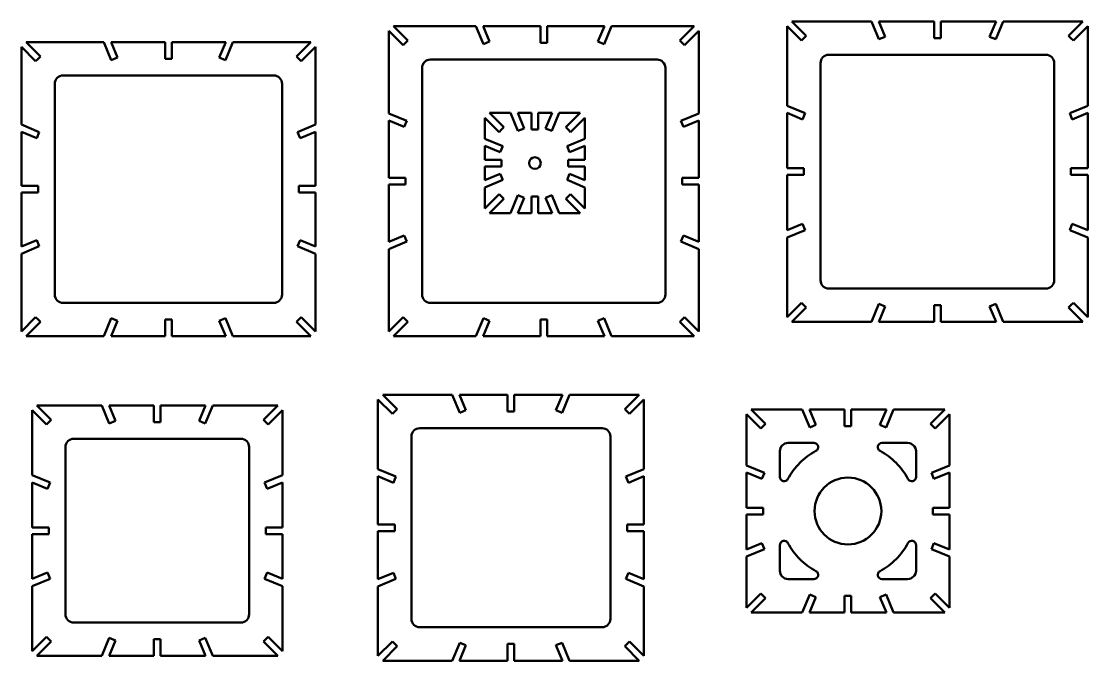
# Model space of a CAD drawing. Header units: millimetres. Extents: x 251 to 1362, y 757 to 1540.
# Drawn here: x 719 to 1357, y 757 to 1140 of the extents above; entities that cross this region are included whole.
import ezdxf

# ---------------------------------------------------------------- set-up
doc = ezdxf.new("R2010")
doc.units = ezdxf.units.MM
doc.layers.get('0').update_dxf_attribs({"lineweight": 30})

msp = doc.modelspace()

# ---------------------------------------------------------------- linework, layer by layer
at = {"color": 0, "lineweight": 50}
for p, q in [((941.41, 1137.08), (990.8, 1137.08)), ((950, 1128.5), (941.41, 1137.08)), ((995.26, 1126.32), (990.8, 1137.08)), ((998.96, 1127.85), (995.13, 1137.08)), ((995.13, 1137.08), (1029.42, 1137.08)), ((1029.42, 1127.08), (1029.42, 1137.08)), ((1033.42, 1137.08), (1067.71, 1137.08)), ((1033.42, 1127.08), (1033.42, 1137.08)), ((1063.88, 1127.85), (1067.71, 1137.08)), ((1067.58, 1126.32), (1072.04, 1137.08)), ((1072.04, 1137.08), (1121.43, 1137.08)), ((1112.84, 1128.5), (1121.43, 1137.08)), ((1177.17, 1089.43), (1177.17, 1137.15)), ((1185.76, 1128.56), (1177.17, 1137.15)), ((1180, 1139.97), (1188.59, 1131.39)), ((1180, 1139.97), (1227.72, 1139.97)), ((1232.18, 1129.21), (1227.72, 1139.97)), ((1235.87, 1130.74), (1232.05, 1139.97)), ((1232.05, 1139.97), (1265.16, 1139.97)), ((1265.16, 1129.97), (1265.16, 1139.97)), ((1269.16, 1139.97), (1302.27, 1139.97)), ((1269.16, 1129.97), (1269.16, 1139.97)), ((1298.44, 1130.74), (1302.27, 1139.97)), ((1302.14, 1129.21), (1306.6, 1139.97)), ((1306.6, 1139.97), (1354.32, 1139.97)), ((1345.73, 1131.39), (1354.32, 1139.97)), ((1357.15, 1137.15), (1348.56, 1128.56)), ((1357.15, 1137.15), (1357.15, 1089.43)), ((938.59, 1084.87), (938.59, 1134.26)), ((947.17, 1125.67), (938.59, 1134.26)), ((1115.67, 1125.67), (1124.26, 1134.26)), ((1124.26, 1134.26), (1124.26, 1084.87)), ((1187.17, 1129.97), (1188.59, 1131.39)), ((1232.18, 1129.21), (1235.87, 1130.74)), ((1298.44, 1130.74), (1302.14, 1129.21)), ((1347.15, 1129.97), (1345.73, 1131.39)), ((718.59, 1078.14), (718.59, 1124.74)), ((727.17, 1116.15), (718.59, 1124.74)), ((730, 1118.98), (721.41, 1127.57)), ((721.41, 1127.57), (768.01, 1127.57)), ((772.47, 1116.8), (768.01, 1127.57)), ((772.34, 1127.57), (804.66, 1127.57)), ((776.17, 1118.33), (772.34, 1127.57)), ((804.66, 1127.57), (804.66, 1117.57)), ((808.66, 1127.57), (840.98, 1127.57)), ((808.66, 1127.57), (808.66, 1117.57)), ((837.15, 1118.33), (840.98, 1127.57)), ((840.85, 1116.8), (845.31, 1127.57)), ((845.31, 1127.57), (891.91, 1127.57)), ((883.32, 1118.98), (891.91, 1127.57)), ((886.15, 1116.15), (894.74, 1124.74)), ((894.74, 1124.74), (894.74, 1078.14)), ((948.59, 1127.08), (947.17, 1125.67)), ((948.59, 1127.08), (950, 1128.5)), ((995.26, 1126.32), (998.96, 1127.85)), ((1029.42, 1127.08), (1033.42, 1127.08)), ((1063.88, 1127.85), (1067.58, 1126.32)), ((1114.26, 1127.08), (1112.84, 1128.5)), ((1114.26, 1127.08), (1115.67, 1125.67)), ((1187.17, 1129.97), (1185.76, 1128.56)), ((1265.16, 1129.97), (1269.16, 1129.97)), ((1347.15, 1129.97), (1348.56, 1128.56)), ((728.59, 1117.57), (727.17, 1116.15)), ((728.59, 1117.57), (730, 1118.98)), ((772.47, 1116.8), (776.17, 1118.33)), ((804.66, 1117.57), (808.66, 1117.57)), ((837.15, 1118.33), (840.85, 1116.8)), ((884.74, 1117.57), (883.32, 1118.98)), ((884.74, 1117.57), (886.15, 1116.15)), ((1202.17, 1119.97), (1332.15, 1119.97)), ((958.59, 976.41), (958.59, 1112.08)), ((963.59, 1117.08), (1099.26, 1117.08)), ((1104.26, 1112.08), (1104.26, 976.41)), ((1197.17, 985), (1197.17, 1114.97)), ((1337.15, 1114.97), (1337.15, 985)), ((743.59, 1107.57), (869.74, 1107.57)), ((738.59, 976.41), (738.59, 1102.57)), ((874.74, 1102.57), (874.74, 976.41)), ((1187.94, 1084.97), (1177.17, 1089.43)), ((1346.38, 1084.97), (1357.15, 1089.43)), ((949.35, 1080.41), (938.59, 1084.87)), ((938.59, 1046.25), (938.59, 1080.54)), ((947.82, 1076.71), (938.59, 1080.54)), ((947.82, 1076.71), (949.35, 1080.41)), ((1004.71, 1073.7), (996.13, 1082.28)), ((996.13, 1069.7), (996.13, 1082.28)), ((998.96, 1085.11), (1007.54, 1076.53)), ((998.96, 1085.11), (1011.54, 1085.11)), ((1011.54, 1085.11), (1016, 1074.35)), ((1015.87, 1085.11), (1024.13, 1085.11)), ((1015.87, 1085.11), (1019.69, 1075.88)), ((1024.13, 1075.11), (1024.13, 1085.11)), ((1028.13, 1075.11), (1028.13, 1085.11)), ((1028.13, 1085.11), (1036.39, 1085.11)), ((1032.57, 1075.88), (1036.39, 1085.11)), ((1036.26, 1074.35), (1040.72, 1085.11)), ((1040.72, 1085.11), (1053.3, 1085.11)), ((1044.71, 1076.53), (1053.3, 1085.11)), ((1056.13, 1082.28), (1047.54, 1073.7)), ((1056.13, 1082.28), (1056.13, 1069.7)), ((1113.49, 1080.41), (1124.26, 1084.87)), ((1113.49, 1080.41), (1115.02, 1076.71)), ((1115.02, 1076.71), (1124.26, 1080.54)), ((1124.26, 1080.54), (1124.26, 1046.25)), ((1186.41, 1081.27), (1177.17, 1085.1)), ((1177.17, 1051.99), (1177.17, 1085.1)), ((1186.41, 1081.27), (1187.94, 1084.97)), ((1346.38, 1084.97), (1347.91, 1081.27)), ((1347.91, 1081.27), (1357.15, 1085.1)), ((1357.15, 1085.1), (1357.15, 1051.99)), ((729.35, 1073.68), (718.59, 1078.14)), ((727.82, 1069.98), (718.59, 1073.81)), ((718.59, 1041.49), (718.59, 1073.81)), ((727.82, 1069.98), (729.35, 1073.68)), ((883.97, 1073.68), (894.74, 1078.14)), ((883.97, 1073.68), (885.5, 1069.98)), ((885.5, 1069.98), (894.74, 1073.81)), ((894.74, 1073.81), (894.74, 1041.49)), ((1006.13, 1075.11), (1004.71, 1073.7)), ((1006.13, 1075.11), (1007.54, 1076.53)), ((1016, 1074.35), (1019.69, 1075.88)), ((1024.13, 1075.11), (1028.13, 1075.11)), ((1032.57, 1075.88), (1036.26, 1074.35)), ((1046.13, 1075.11), (1044.71, 1076.53)), ((1046.13, 1075.11), (1047.54, 1073.7)), ((1006.89, 1065.24), (996.13, 1069.7)), ((1056.13, 1069.7), (1045.36, 1065.24)), ((1005.36, 1061.55), (996.13, 1065.37)), ((996.13, 1057.11), (996.13, 1065.37)), ((1005.36, 1061.55), (1006.89, 1065.24)), ((1045.36, 1065.24), (1046.89, 1061.55)), ((1056.13, 1065.37), (1046.89, 1061.55)), ((1056.13, 1065.37), (1056.13, 1057.11)), ((1006.13, 1057.11), (996.13, 1057.11)), ((1006.13, 1053.11), (1006.13, 1057.11)), ((1046.13, 1057.11), (1056.13, 1057.11)), ((1046.13, 1057.11), (1046.13, 1053.11)), ((996.13, 1044.85), (996.13, 1053.11)), ((1006.13, 1053.11), (996.13, 1053.11)), ((996.13, 1044.85), (1005.36, 1048.67)), ((1006.89, 1044.98), (1005.36, 1048.67)), ((1046.89, 1048.67), (1045.36, 1044.98)), ((1046.13, 1053.11), (1056.13, 1053.11)), ((1046.89, 1048.67), (1056.13, 1044.85)), ((1056.13, 1053.11), (1056.13, 1044.85)), ((1187.17, 1051.99), (1177.17, 1051.99)), ((1187.17, 1047.99), (1177.17, 1047.99)), ((1177.17, 1014.88), (1177.17, 1047.99)), ((1187.17, 1047.99), (1187.17, 1051.99)), ((1347.15, 1051.99), (1357.15, 1051.99)), ((1347.15, 1051.99), (1347.15, 1047.99)), ((1347.15, 1047.99), (1357.15, 1047.99)), ((1357.15, 1047.99), (1357.15, 1014.88)), ((718.59, 1041.49), (728.59, 1041.49)), ((728.59, 1037.49), (728.59, 1041.49)), ((884.74, 1041.49), (884.74, 1037.49)), ((894.74, 1041.49), (884.74, 1041.49)), ((948.59, 1046.25), (938.59, 1046.25)), ((948.59, 1042.25), (938.59, 1042.25)), ((938.59, 1007.96), (938.59, 1042.25)), ((948.59, 1042.25), (948.59, 1046.25)), ((996.13, 1040.52), (1006.89, 1044.98)), ((1045.36, 1044.98), (1056.13, 1040.52)), ((1114.26, 1046.25), (1114.26, 1042.25)), ((1114.26, 1046.25), (1124.26, 1046.25)), ((1114.26, 1042.25), (1124.26, 1042.25)), ((1124.26, 1042.25), (1124.26, 1007.96)), ((718.59, 1037.49), (728.59, 1037.49)), ((718.59, 1005.17), (718.59, 1037.49)), ((894.74, 1037.49), (884.74, 1037.49)), ((894.74, 1037.49), (894.74, 1005.17)), ((996.13, 1027.94), (996.13, 1040.52)), ((996.13, 1027.94), (1004.71, 1036.53)), ((1006.13, 1035.11), (1004.71, 1036.53)), ((1006.13, 1035.11), (1007.54, 1033.7)), ((1016, 1035.88), (1011.54, 1025.11)), ((1019.69, 1034.35), (1016, 1035.88)), ((1024.13, 1035.11), (1024.13, 1025.11)), ((1028.13, 1035.11), (1024.13, 1035.11)), ((1028.13, 1035.11), (1028.13, 1025.11)), ((1036.26, 1035.88), (1032.57, 1034.35)), ((1040.72, 1025.11), (1036.26, 1035.88)), ((1046.13, 1035.11), (1044.71, 1033.7)), ((1046.13, 1035.11), (1047.54, 1036.53)), ((1047.54, 1036.53), (1056.13, 1027.94)), ((1056.13, 1040.52), (1056.13, 1027.94)), ((1007.54, 1033.7), (998.96, 1025.11)), ((1019.69, 1034.35), (1015.87, 1025.11)), ((1036.39, 1025.11), (1032.57, 1034.35)), ((1053.3, 1025.11), (1044.71, 1033.7)), ((1011.54, 1025.11), (998.96, 1025.11)), ((1024.13, 1025.11), (1015.87, 1025.11)), ((1036.39, 1025.11), (1028.13, 1025.11)), ((1053.3, 1025.11), (1040.72, 1025.11)), ((1186.41, 1018.7), (1177.17, 1014.88)), ((1187.94, 1015.01), (1186.41, 1018.7)), ((1347.91, 1018.7), (1346.38, 1015.01)), ((1347.91, 1018.7), (1357.15, 1014.88)), ((727.82, 1009), (718.59, 1005.17)), ((729.35, 1005.3), (727.82, 1009)), ((885.5, 1009), (883.97, 1005.3)), ((885.5, 1009), (894.74, 1005.17)), ((947.82, 1011.79), (938.59, 1007.96)), ((949.35, 1008.09), (947.82, 1011.79)), ((1115.02, 1011.79), (1113.49, 1008.09)), ((1115.02, 1011.79), (1124.26, 1007.96)), ((1187.94, 1015.01), (1177.17, 1010.55)), ((1177.17, 962.83), (1177.17, 1010.55)), ((1346.38, 1015.01), (1357.15, 1010.55)), ((1357.15, 1010.55), (1357.15, 962.83)), ((729.35, 1005.3), (718.59, 1000.84)), ((883.97, 1005.3), (894.74, 1000.84)), ((949.35, 1008.09), (938.59, 1003.63)), ((938.59, 954.24), (938.59, 1003.63)), ((1113.49, 1008.09), (1124.26, 1003.63)), ((1124.26, 1003.63), (1124.26, 954.24)), ((718.59, 954.24), (718.59, 1000.84)), ((894.74, 1000.84), (894.74, 954.24)), ((1332.15, 980), (1202.17, 980)), ((869.74, 971.41), (743.59, 971.41)), ((1099.26, 971.41), (963.59, 971.41)), ((1177.17, 962.83), (1185.76, 971.41)), ((1187.17, 970), (1185.76, 971.41)), ((1232.18, 970.77), (1227.72, 960)), ((1235.87, 969.23), (1232.18, 970.77)), ((1302.14, 970.77), (1298.44, 969.23)), ((1302.14, 970.77), (1306.6, 960)), ((1347.15, 970), (1348.56, 971.41)), ((1348.56, 971.41), (1357.15, 962.83)), ((1188.59, 968.59), (1180, 960)), ((1187.17, 970), (1188.59, 968.59)), ((1235.87, 969.23), (1232.05, 960)), ((1265.16, 970), (1265.16, 960)), ((1269.16, 970), (1265.16, 970)), ((1269.16, 970), (1269.16, 960)), ((1298.44, 969.23), (1302.27, 960)), ((1347.15, 970), (1345.73, 968.59)), ((1354.32, 960), (1345.73, 968.59)), ((727.17, 962.83), (718.59, 954.24)), ((730, 960), (721.41, 951.41)), ((728.59, 961.41), (727.17, 962.83)), ((728.59, 961.41), (730, 960)), ((772.47, 962.18), (768.01, 951.41)), ((776.17, 960.65), (772.34, 951.41)), ((776.17, 960.65), (772.47, 962.18)), ((808.66, 961.41), (804.66, 961.41)), ((804.66, 951.41), (804.66, 961.41)), ((808.66, 951.41), (808.66, 961.41)), ((840.85, 962.18), (837.15, 960.65)), ((837.15, 960.65), (840.98, 951.41)), ((840.85, 962.18), (845.31, 951.41)), ((884.74, 961.41), (883.32, 960)), ((883.32, 960), (891.91, 951.41)), ((884.74, 961.41), (886.15, 962.83)), ((886.15, 962.83), (894.74, 954.24)), ((947.17, 962.83), (938.59, 954.24)), ((950, 960), (941.41, 951.41)), ((948.59, 961.41), (947.17, 962.83)), ((948.59, 961.41), (950, 960)), ((995.26, 962.18), (990.8, 951.41)), ((998.96, 960.65), (995.13, 951.41)), ((998.96, 960.65), (995.26, 962.18)), ((1029.42, 961.41), (1029.42, 951.41)), ((1033.42, 961.41), (1029.42, 961.41)), ((1033.42, 961.41), (1033.42, 951.41)), ((1067.58, 962.18), (1063.88, 960.65)), ((1063.88, 960.65), (1067.71, 951.41)), ((1067.58, 962.18), (1072.04, 951.41)), ((1114.26, 961.41), (1112.84, 960)), ((1112.84, 960), (1121.43, 951.41)), ((1114.26, 961.41), (1115.67, 962.83)), ((1115.67, 962.83), (1124.26, 954.24)), ((1227.72, 960), (1180, 960)), ((1265.16, 960), (1232.05, 960)), ((1302.27, 960), (1269.16, 960)), ((1354.32, 960), (1306.6, 960)), ((768.01, 951.41), (721.41, 951.41)), ((804.66, 951.41), (772.34, 951.41)), ((840.98, 951.41), (808.66, 951.41)), ((891.91, 951.41), (845.31, 951.41)), ((990.8, 951.41), (941.41, 951.41)), ((1029.42, 951.41), (995.13, 951.41)), ((1067.71, 951.41), (1033.42, 951.41)), ((1121.43, 951.41), (1072.04, 951.41)), ((940.76, 904.93), (932.17, 913.52)), ((932.17, 871.89), (932.17, 913.52)), ((943.59, 907.76), (935, 916.35)), ((935, 916.35), (976.63, 916.35)), ((981.09, 905.58), (976.63, 916.35)), ((980.96, 916.35), (1009.76, 916.35)), ((984.78, 907.11), (980.96, 916.35)), ((1009.76, 906.35), (1009.76, 916.35)), ((1013.76, 916.35), (1042.56, 916.35)), ((1013.76, 906.35), (1013.76, 916.35)), ((1038.74, 907.11), (1042.56, 916.35)), ((1042.43, 905.58), (1046.89, 916.35)), ((1046.89, 916.35), (1088.52, 916.35)), ((1079.93, 907.76), (1088.52, 916.35)), ((1082.76, 904.93), (1091.35, 913.52)), ((1091.35, 913.52), (1091.35, 871.89)), ((733.59, 898.59), (725, 907.17)), ((725, 868.23), (725, 907.17)), ((727.83, 910), (766.77, 910)), ((727.83, 910), (736.41, 901.41)), ((766.77, 910), (771.23, 899.23)), ((771.1, 910), (774.92, 900.77)), ((771.1, 910), (798, 910)), ((798, 900), (798, 910)), ((802, 900), (802, 910)), ((802, 910), (828.9, 910)), ((825.08, 900.77), (828.9, 910)), ((828.77, 899.23), (833.23, 910)), ((833.23, 910), (872.17, 910)), ((863.59, 901.41), (872.17, 910)), ((875, 907.17), (866.41, 898.59)), ((875, 907.17), (875, 868.23)), ((942.17, 906.35), (943.59, 907.76)), ((981.09, 905.58), (984.78, 907.11)), ((1038.74, 907.11), (1042.43, 905.58)), ((1081.35, 906.35), (1079.93, 907.76)), ((1155.65, 907.54), (1164.24, 898.96)), ((1155.65, 907.54), (1186.25, 907.54)), ((1186.25, 907.54), (1190.71, 896.78)), ((1190.58, 907.54), (1211.59, 907.54)), ((1190.58, 907.54), (1194.41, 898.31)), ((1211.59, 897.54), (1211.59, 907.54)), ((1215.59, 897.54), (1215.59, 907.54)), ((1215.59, 907.54), (1236.59, 907.54)), ((1232.77, 898.31), (1236.59, 907.54)), ((1236.46, 896.78), (1240.92, 907.54)), ((1240.92, 907.54), (1271.52, 907.54)), ((1262.94, 898.96), (1271.52, 907.54)), ((735, 900), (736.41, 901.41)), ((771.23, 899.23), (774.92, 900.77)), ((825.08, 900.77), (828.77, 899.23)), ((865, 900), (863.59, 901.41)), ((942.17, 906.35), (940.76, 904.93)), ((1009.76, 906.35), (1013.76, 906.35)), ((1081.35, 906.35), (1082.76, 904.93)), ((1152.82, 874.11), (1152.82, 904.71)), ((1161.41, 896.13), (1152.82, 904.71)), ((1274.35, 904.71), (1265.77, 896.13)), ((1274.35, 904.71), (1274.35, 874.11)), ((735, 900), (733.59, 898.59)), ((802, 900), (798, 900)), ((865, 900), (866.41, 898.59)), ((957.17, 896.35), (1066.35, 896.35)), ((1162.82, 897.54), (1161.41, 896.13)), ((1162.82, 897.54), (1164.24, 898.96)), ((1190.71, 896.78), (1194.41, 898.31)), ((1211.59, 897.54), (1215.59, 897.54)), ((1232.77, 898.31), (1236.46, 896.78)), ((1264.35, 897.54), (1262.94, 898.96)), ((1264.35, 897.54), (1265.77, 896.13)), ((750, 890), (850, 890)), ((952.17, 782.17), (952.17, 891.35)), ((1071.35, 891.35), (1071.35, 782.17)), ((745, 785), (745, 885)), ((855, 885), (855, 785)), ((1172.82, 882.54), (1172.82, 867.18)), ((1177.82, 887.54), (1193.19, 887.54)), ((1249.35, 887.54), (1233.99, 887.54)), ((1254.35, 882.54), (1254.35, 867.18)), ((942.94, 867.43), (932.17, 871.89)), ((1080.58, 867.43), (1091.35, 871.89)), ((1163.59, 869.65), (1152.82, 874.11)), ((1152.82, 848.78), (1152.82, 869.78)), ((1162.06, 865.96), (1152.82, 869.78)), ((1162.06, 865.96), (1163.59, 869.65)), ((1274.35, 874.11), (1263.59, 869.65)), ((1263.59, 869.65), (1265.12, 865.96)), ((1274.35, 869.78), (1265.12, 865.96)), ((1274.35, 869.78), (1274.35, 848.78)), ((735.77, 863.77), (725, 868.23)), ((725, 837), (725, 863.9)), ((734.23, 860.08), (725, 863.9)), ((734.23, 860.08), (735.77, 863.77)), ((875, 868.23), (864.23, 863.77)), ((864.23, 863.77), (865.77, 860.08)), ((875, 863.9), (865.77, 860.08)), ((875, 863.9), (875, 837)), ((932.17, 838.76), (932.17, 867.56)), ((941.41, 863.74), (932.17, 867.56)), ((941.41, 863.74), (942.94, 867.43)), ((1080.58, 867.43), (1082.11, 863.74)), ((1082.11, 863.74), (1091.35, 867.56)), ((1091.35, 867.56), (1091.35, 838.76)), ((1162.82, 848.78), (1152.82, 848.78)), ((1152.82, 823.77), (1152.82, 844.78)), ((1162.82, 844.78), (1152.82, 844.78)), ((1162.82, 844.78), (1162.82, 848.78)), ((1264.35, 848.78), (1264.35, 844.78)), ((1264.35, 848.78), (1274.35, 848.78)), ((1264.35, 844.78), (1274.35, 844.78)), ((1274.35, 844.78), (1274.35, 823.77)), ((735, 837), (725, 837)), ((735, 837), (735, 833)), ((865, 837), (875, 837)), ((865, 833), (865, 837)), ((942.17, 838.76), (932.17, 838.76)), ((942.17, 834.76), (942.17, 838.76)), ((1081.35, 838.76), (1081.35, 834.76)), ((1081.35, 838.76), (1091.35, 838.76)), ((725, 806.1), (725, 833)), ((735, 833), (725, 833)), ((865, 833), (875, 833)), ((875, 833), (875, 806.1)), ((932.17, 805.96), (932.17, 834.76)), ((942.17, 834.76), (932.17, 834.76)), ((1081.35, 834.76), (1091.35, 834.76)), ((1091.35, 834.76), (1091.35, 805.96)), ((1152.82, 823.77), (1162.06, 827.6)), ((1152.82, 819.45), (1163.59, 823.9)), ((1163.59, 823.9), (1162.06, 827.6)), ((1172.82, 811.02), (1172.82, 826.38)), ((1254.35, 811.02), (1254.35, 826.38)), ((1265.12, 827.6), (1263.59, 823.9)), ((1263.59, 823.9), (1274.35, 819.45)), ((1265.12, 827.6), (1274.35, 823.77)), ((1152.82, 788.84), (1152.82, 819.45)), ((1274.35, 819.45), (1274.35, 788.84)), ((725, 806.1), (734.23, 809.92)), ((725, 801.77), (735.77, 806.23)), ((735.77, 806.23), (734.23, 809.92)), ((865.77, 809.92), (864.23, 806.23)), ((864.23, 806.23), (875, 801.77)), ((865.77, 809.92), (875, 806.1)), ((941.41, 809.78), (932.17, 805.96)), ((942.94, 806.09), (932.17, 801.63)), ((942.94, 806.09), (941.41, 809.78)), ((1082.11, 809.78), (1080.58, 806.09)), ((1080.58, 806.09), (1091.35, 801.63)), ((1082.11, 809.78), (1091.35, 805.96)), ((1177.82, 806.02), (1193.19, 806.02)), ((1249.35, 806.02), (1233.99, 806.02)), ((725, 762.83), (725, 801.77)), ((875, 801.77), (875, 762.83)), ((932.17, 760), (932.17, 801.63)), ((1091.35, 801.63), (1091.35, 760)), ((1152.82, 788.84), (1161.41, 797.43)), ((1164.24, 794.6), (1155.65, 786.02)), ((1162.82, 796.02), (1161.41, 797.43)), ((1162.82, 796.02), (1164.24, 794.6)), ((1190.71, 796.78), (1186.25, 786.02)), ((1194.41, 795.25), (1190.58, 786.02)), ((1194.41, 795.25), (1190.71, 796.78)), ((1211.59, 796.02), (1211.59, 786.02)), ((1215.59, 796.02), (1211.59, 796.02)), ((1215.59, 796.02), (1215.59, 786.02)), ((1236.46, 796.78), (1232.77, 795.25)), ((1236.59, 786.02), (1232.77, 795.25)), ((1240.92, 786.02), (1236.46, 796.78)), ((1264.35, 796.02), (1262.94, 794.6)), ((1271.52, 786.02), (1262.94, 794.6)), ((1264.35, 796.02), (1265.77, 797.43)), ((1265.77, 797.43), (1274.35, 788.84)), ((1186.25, 786.02), (1155.65, 786.02)), ((1211.59, 786.02), (1190.58, 786.02)), ((1236.59, 786.02), (1215.59, 786.02)), ((1271.52, 786.02), (1240.92, 786.02)), ((850, 780), (750, 780)), ((1066.35, 777.17), (957.17, 777.17)), ((725, 762.83), (733.59, 771.41)), ((736.41, 768.59), (727.83, 760)), ((735, 770), (733.59, 771.41)), ((735, 770), (736.41, 768.59)), ((771.23, 770.77), (766.77, 760)), ((774.92, 769.23), (771.1, 760)), ((774.92, 769.23), (771.23, 770.77)), ((798, 770), (802, 770)), ((798, 770), (798, 760)), ((802, 770), (802, 760)), ((828.77, 770.77), (825.08, 769.23)), ((828.9, 760), (825.08, 769.23)), ((833.23, 760), (828.77, 770.77)), ((865, 770), (863.59, 768.59)), ((872.17, 760), (863.59, 768.59)), ((865, 770), (866.41, 771.41)), ((866.41, 771.41), (875, 762.83)), ((940.76, 768.59), (932.17, 760)), ((942.17, 767.17), (940.76, 768.59)), ((942.17, 767.17), (943.59, 765.76)), ((981.09, 767.94), (976.63, 757.17)), ((984.78, 766.41), (980.96, 757.17)), ((984.78, 766.41), (981.09, 767.94)), ((1009.76, 767.17), (1009.76, 757.17)), ((1013.76, 767.17), (1009.76, 767.17)), ((1013.76, 767.17), (1013.76, 757.17)), ((1042.43, 767.94), (1038.74, 766.41)), ((1038.74, 766.41), (1042.56, 757.17)), ((1042.43, 767.94), (1046.89, 757.17)), ((1081.35, 767.17), (1079.93, 765.76)), ((1081.35, 767.17), (1082.76, 768.59)), ((1082.76, 768.59), (1091.35, 760)), ((766.77, 760), (727.83, 760)), ((798, 760), (771.1, 760)), ((828.9, 760), (802, 760)), ((872.17, 760), (833.23, 760)), ((943.59, 765.76), (935, 757.17)), ((1079.93, 765.76), (1088.52, 757.17)), ((976.63, 757.17), (935, 757.17)), ((1009.76, 757.17), (980.96, 757.17)), ((1042.56, 757.17), (1013.76, 757.17)), ((1088.52, 757.17), (1046.89, 757.17))]:
    msp.add_line(p, q, dxfattribs=at)
for centre, radius in [((1026.13, 1055.11), 3.5), ((1213.59, 846.78), 20)]:
    msp.add_circle(centre, radius, dxfattribs=at)
for centre, radius, start, end in [((1202.17, 1114.97), 5, 90, 180), ((963.59, 1112.08), 5, 90, 180), ((1099.26, 1112.08), 5, 0, 90), ((743.59, 1102.57), 5, 90, 180), ((869.74, 1102.57), 5, 0, 90), ((1202.17, 985), 5, 180, 270), ((743.59, 976.41), 5, 180, 270), ((869.74, 976.41), 5, 270, 360), ((963.59, 976.41), 5, 180, 270), ((1099.26, 976.41), 5, 270, 0), ((1193.19, 884.99), 2.55, 298.09558, 90), ((1213.59, 846.78), 40.76, 45, 61.90442), ((1213.59, 846.78), 40.76, 135, 151.90442), ((1251.8, 867.18), 2.55, 208.09558, 0), ((1175.38, 826.38), 2.55, 28.09558, 180), ((1213.59, 846.78), 40.76, 315, 331.90442), ((1213.59, 846.78), 40.76, 225, 241.90442), ((1233.99, 808.57), 2.55, 118.09558, 270), ((750, 785), 5, 180, 270), ((957.17, 782.17), 5, 180, 270)]:
    msp.add_arc(centre, radius, start, end, dxfattribs=at)
at = {"color": 0, "lineweight": 50, "extrusion": (0, 0, -1)}
for centre, radius, start, end in [((-1332.15, 1114.97), 5, 90, 180), ((-1332.15, 985), 5, 180, 270), ((-957.17, 891.35), 5, 0, 90), ((-1066.35, 891.35), 5, 90, 180), ((-750, 885), 5, 0, 90), ((-850, 885), 5, 90, 180), ((-1177.82, 882.54), 5, 0, 90), ((-1213.59, 846.78), 40.76, 45, 61.90442), ((-1233.99, 884.99), 2.55, 298.09558, 90), ((-1249.35, 882.54), 5, 90, 180), ((-1213.59, 846.78), 40.76, 135, 151.90442), ((-1175.38, 867.18), 2.55, 208.09558, 360), ((-1213.59, 846.78), 40.76, 315, 331.90442), ((-1251.8, 826.38), 2.55, 28.09558, 180), ((-1213.59, 846.78), 40.76, 225, 241.90442), ((-1177.82, 811.02), 5, 270, 0), ((-1249.35, 811.02), 5, 180, 270), ((-1193.19, 808.57), 2.55, 118.09558, 270), ((-850, 785), 5, 180, 270), ((-1066.35, 782.17), 5, 180, 270)]:
    msp.add_arc(centre, radius, start, end, dxfattribs=at)

doc.saveas('drawing.dxf')
